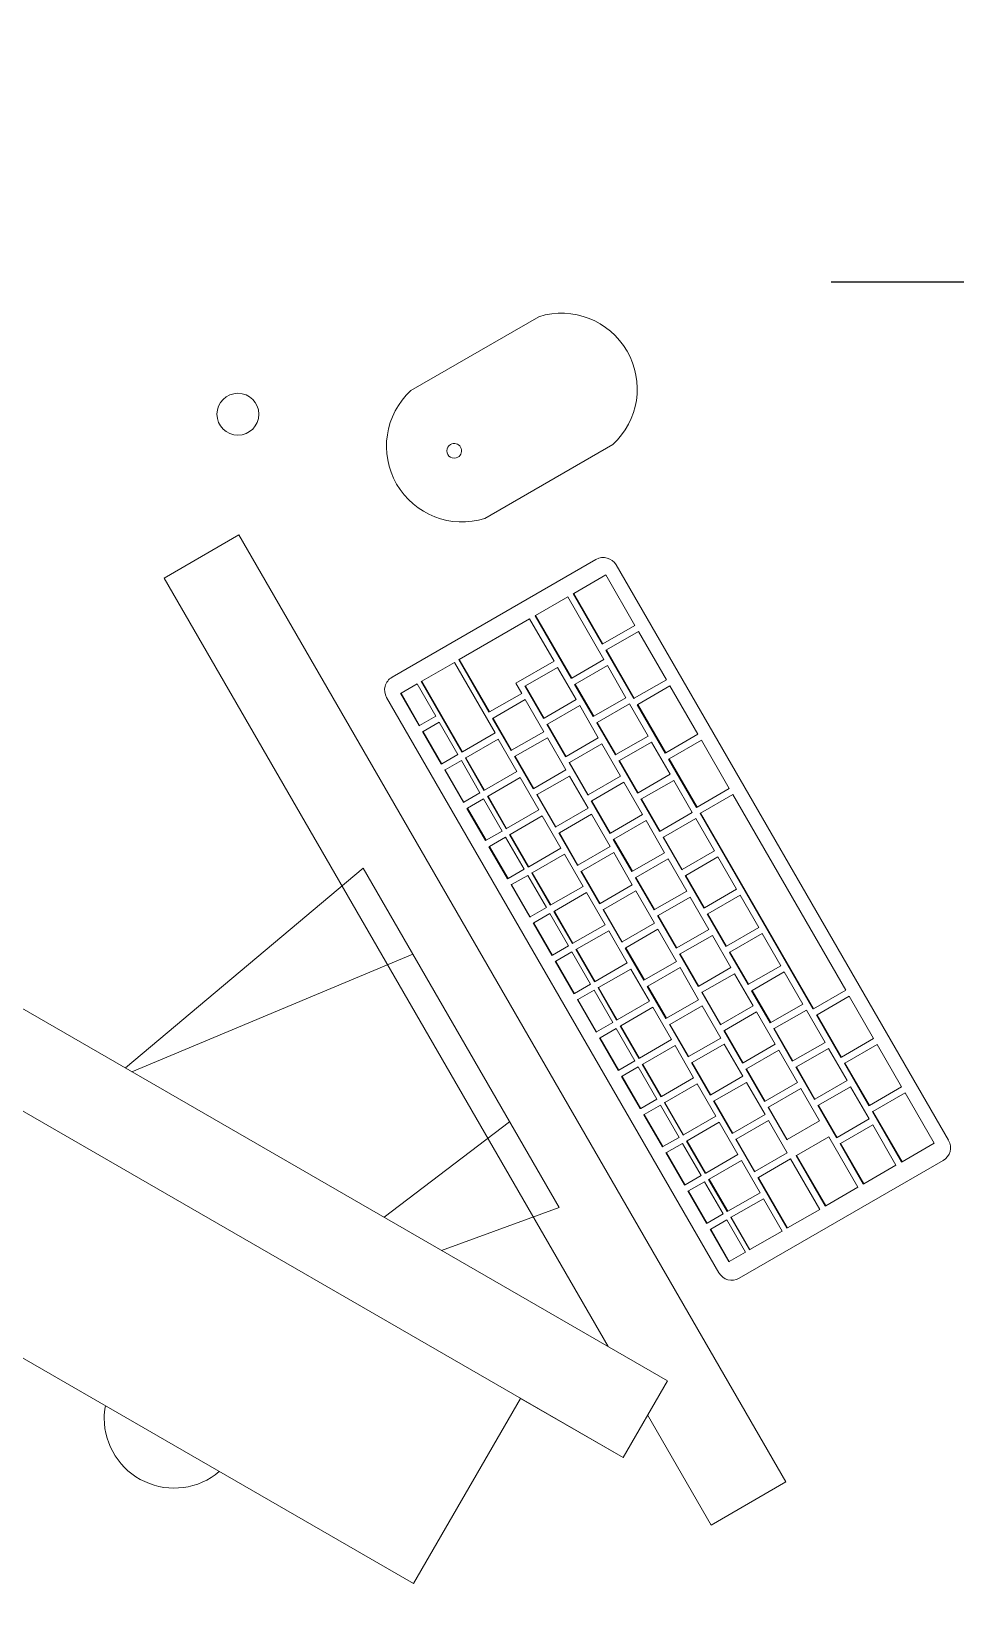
# Model space of a CAD drawing. Header units: millimetres. Extents: x 155920 to 295199, y -4084 to 97293.
# Drawn here: x 176942 to 177339, y 23901 to 24574 of the extents above; entities that cross this region are included whole.
import ezdxf

# ---------------------------------------------------------------- set-up
doc = ezdxf.new("R2010")
doc.units = ezdxf.units.MM
doc.header["$MEASUREMENT"] = 0
for name, color, linetype, lineweight in [('A-GENM', 8, 'CONTINUOUS', 9), ('E-ELEC-EQPM', 8, 'CONTINUOUS', 9), ('I-FURN', 8, 'CONTINUOUS', 9)]:
    doc.layers.add(name, color=color, linetype=linetype, lineweight=lineweight)
doc.layers.add('Social Distancing', color=7, linetype='CONTINUOUS')

msp = doc.modelspace()

# ---------------------------------------------------------------- linework, layer by layer
at = {"layer": 'A-GENM'}
for p, q in [((177160.27, 24451.52), (177105.28, 24419.77)), ((177137.03, 24364.77), (177192.02, 24396.52)), ((177184.79, 24347.16), (177097.18, 24296.58)), ((177336.23, 24097.56), (177193.46, 24344.84)), ((177189.04, 24340.52), (177175.24, 24332.55)), ((177201.54, 24318.86), (177189.04, 24340.52)), ((177172.67, 24331.06), (177158.85, 24323.08)), ((177188.17, 24304.22), (177172.67, 24331.06)), ((177175, 24332.41), (177175.24, 24332.55)), ((177187.5, 24310.76), (177175, 24332.41)), ((177175.24, 24332.55), (177187.74, 24310.89)), ((177156.28, 24321.6), (177126.06, 24304.15)), ((177166.78, 24303.41), (177156.28, 24321.6)), ((177158.61, 24322.94), (177158.85, 24323.08)), ((177174.11, 24296.1), (177158.61, 24322.94)), ((177158.85, 24323.08), (177174.35, 24296.23)), ((177187.74, 24310.89), (177201.54, 24318.86)), ((177203.04, 24316.27), (177189.24, 24308.3)), ((177215.04, 24295.48), (177203.04, 24316.27)), ((177187.5, 24310.76), (177187.74, 24310.89)), ((177189, 24308.16), (177189.24, 24308.3)), ((177201, 24287.37), (177189, 24308.16)), ((177189.24, 24308.3), (177201.24, 24287.51)), ((177123.98, 24302.95), (177109.91, 24294.83)), ((177141.48, 24272.64), (177123.98, 24302.95)), ((177125.83, 24304.02), (177126.06, 24304.15)), ((177138.83, 24281.5), (177125.83, 24304.02)), ((177126.06, 24304.15), (177139.06, 24281.64)), ((177150.39, 24293.95), (177166.78, 24303.41)), ((177174.35, 24296.23), (177188.17, 24304.22)), ((177189.67, 24301.62), (177175.85, 24293.64)), ((177197.67, 24287.76), (177189.67, 24301.62)), ((177109.67, 24294.69), (177109.91, 24294.83)), ((177127.17, 24264.38), (177109.67, 24294.69)), ((177109.91, 24294.83), (177127.41, 24264.52)), ((177168.28, 24300.81), (177154.46, 24292.83)), ((177176.28, 24286.96), (177168.28, 24300.81)), ((177174.11, 24296.1), (177174.35, 24296.23)), ((177201.24, 24287.51), (177215.04, 24295.48)), ((177094.85, 24287.91), (177237.62, 24040.63)), ((177100.81, 24289.57), (177101.05, 24289.71)), ((177108.81, 24275.71), (177100.81, 24289.57)), ((177107.96, 24293.7), (177101.05, 24289.71)), ((177101.05, 24289.71), (177109.05, 24275.85)), ((177115.96, 24279.84), (177107.96, 24293.7)), ((177139.06, 24281.64), (177152.89, 24289.62)), ((177152.89, 24289.62), (177150.39, 24293.95)), ((177154.22, 24292.69), (177154.46, 24292.83)), ((177162.22, 24278.84), (177154.22, 24292.69)), ((177154.46, 24292.83), (177162.46, 24278.98)), ((177175.61, 24293.5), (177175.85, 24293.64)), ((177183.61, 24279.64), (177175.61, 24293.5)), ((177175.85, 24293.64), (177183.85, 24279.78)), ((177183.85, 24279.78), (177197.67, 24287.76)), ((177216.54, 24292.88), (177202.74, 24284.91)), ((177228.54, 24272.1), (177216.54, 24292.88)), ((177138.83, 24281.5), (177139.06, 24281.64)), ((177154.39, 24287.02), (177140.56, 24279.04)), ((177162.39, 24273.16), (177154.39, 24287.02)), ((177162.46, 24278.98), (177176.28, 24286.96)), ((177177.78, 24284.36), (177163.96, 24276.38)), ((177185.78, 24270.5), (177177.78, 24284.36)), ((177199.17, 24285.16), (177185.35, 24277.18)), ((177207.17, 24271.31), (177199.17, 24285.16)), ((177201, 24287.37), (177201.24, 24287.51)), ((177202.5, 24284.78), (177202.74, 24284.91)), ((177214.5, 24263.99), (177202.5, 24284.78)), ((177202.74, 24284.91), (177214.74, 24264.13)), ((177108.81, 24275.71), (177109.05, 24275.85)), ((177109.05, 24275.85), (177115.96, 24279.84)), ((177117.46, 24277.25), (177110.55, 24273.26)), ((177125.46, 24263.39), (177117.46, 24277.25)), ((177140.33, 24278.9), (177140.56, 24279.04)), ((177148.33, 24265.04), (177140.33, 24278.9)), ((177140.56, 24279.04), (177148.56, 24265.18)), ((177162.22, 24278.84), (177162.46, 24278.98)), ((177163.72, 24276.24), (177163.96, 24276.38)), ((177171.72, 24262.38), (177163.72, 24276.24)), ((177163.96, 24276.38), (177171.96, 24262.52)), ((177183.61, 24279.64), (177183.85, 24279.78)), ((177185.11, 24277.04), (177185.35, 24277.18)), ((177193.11, 24263.19), (177185.11, 24277.04)), ((177185.35, 24277.18), (177193.35, 24263.33)), ((177110.31, 24273.12), (177110.55, 24273.26)), ((177118.31, 24259.26), (177110.31, 24273.12)), ((177110.55, 24273.26), (177118.55, 24259.4)), ((177127.41, 24264.52), (177141.48, 24272.64)), ((177142.74, 24269.9), (177128.91, 24261.92)), ((177150.74, 24256.04), (177142.74, 24269.9)), ((177148.56, 24265.18), (177162.39, 24273.16)), ((177163.89, 24270.57), (177150.06, 24262.58)), ((177171.89, 24256.71), (177163.89, 24270.57)), ((177171.96, 24262.52), (177185.78, 24270.5)), ((177187.28, 24267.9), (177173.46, 24259.92)), ((177195.28, 24254.05), (177187.28, 24267.9)), ((177193.35, 24263.33), (177207.17, 24271.31)), ((177208.67, 24268.71), (177194.85, 24260.73)), ((177216.67, 24254.85), (177208.67, 24268.71)), ((177214.74, 24264.13), (177228.54, 24272.1)), ((177230.04, 24269.5), (177216.24, 24261.53)), ((177242.04, 24248.72), (177230.04, 24269.5)), ((177118.55, 24259.4), (177125.46, 24263.39)), ((177126.96, 24260.79), (177120.05, 24256.8)), ((177134.96, 24246.93), (177126.96, 24260.79)), ((177127.17, 24264.38), (177127.41, 24264.52)), ((177128.67, 24261.78), (177128.91, 24261.92)), ((177136.67, 24247.92), (177128.67, 24261.78)), ((177128.91, 24261.92), (177136.91, 24248.06)), ((177148.33, 24265.04), (177148.56, 24265.18)), ((177149.83, 24262.45), (177150.06, 24262.58)), ((177157.83, 24248.59), (177149.83, 24262.45)), ((177150.06, 24262.58), (177158.06, 24248.73)), ((177171.72, 24262.38), (177171.96, 24262.52)), ((177193.11, 24263.19), (177193.35, 24263.33)), ((177194.61, 24260.59), (177194.85, 24260.73)), ((177194.85, 24260.73), (177202.85, 24246.87)), ((177214.5, 24263.99), (177214.74, 24264.13)), ((177216, 24261.39), (177216.24, 24261.53)), ((177228, 24240.61), (177216, 24261.39)), ((177216.24, 24261.53), (177228.24, 24240.75)), ((177118.31, 24259.26), (177118.55, 24259.4)), ((177119.81, 24256.66), (177120.05, 24256.8)), ((177127.81, 24242.81), (177119.81, 24256.66)), ((177120.05, 24256.8), (177128.05, 24242.94)), ((177136.91, 24248.06), (177150.74, 24256.04)), ((177158.06, 24248.73), (177171.89, 24256.71)), ((177173.39, 24254.11), (177159.56, 24246.13)), ((177173.22, 24259.79), (177173.46, 24259.92)), ((177181.22, 24245.93), (177173.22, 24259.79)), ((177181.39, 24240.25), (177173.39, 24254.11)), ((177173.46, 24259.92), (177181.46, 24246.07)), ((177181.46, 24246.07), (177195.28, 24254.05)), ((177202.61, 24246.73), (177194.61, 24260.59)), ((177202.85, 24246.87), (177216.67, 24254.85)), ((177136.67, 24247.92), (177136.91, 24248.06)), ((177152.24, 24253.45), (177138.41, 24245.47)), ((177160.24, 24239.59), (177152.24, 24253.45)), ((177157.83, 24248.59), (177158.06, 24248.73)), ((177196.78, 24251.45), (177182.96, 24243.47)), ((177204.78, 24237.59), (177196.78, 24251.45)), ((177218.17, 24252.25), (177204.35, 24244.27)), ((177226.17, 24238.4), (177218.17, 24252.25)), ((177228.24, 24240.75), (177242.04, 24248.72)), ((177127.81, 24242.81), (177128.05, 24242.94)), ((177128.05, 24242.94), (177134.96, 24246.93)), ((177136.46, 24244.34), (177129.55, 24240.35)), ((177144.46, 24230.48), (177136.46, 24244.34)), ((177138.17, 24245.33), (177138.41, 24245.47)), ((177146.17, 24231.47), (177138.17, 24245.33)), ((177138.41, 24245.47), (177146.41, 24231.61)), ((177159.33, 24245.99), (177159.56, 24246.13)), ((177167.33, 24232.14), (177159.33, 24245.99)), ((177159.56, 24246.13), (177167.56, 24232.27)), ((177181.22, 24245.93), (177181.46, 24246.07)), ((177182.72, 24243.33), (177182.96, 24243.47)), ((177190.72, 24229.48), (177182.72, 24243.33)), ((177182.96, 24243.47), (177190.96, 24229.61)), ((177202.61, 24246.73), (177202.85, 24246.87)), ((177204.11, 24244.14), (177204.35, 24244.27)), ((177212.11, 24230.28), (177204.11, 24244.14)), ((177204.35, 24244.27), (177212.35, 24230.42)), ((177228, 24240.61), (177228.24, 24240.75)), ((177243.54, 24246.12), (177229.74, 24238.15)), ((177292.04, 24162.11), (177243.54, 24246.12)), ((177129.31, 24240.21), (177129.55, 24240.35)), ((177137.31, 24226.35), (177129.31, 24240.21)), ((177129.55, 24240.35), (177137.55, 24226.49)), ((177146.41, 24231.61), (177160.24, 24239.59)), ((177161.74, 24236.99), (177147.91, 24229.01)), ((177169.74, 24223.13), (177161.74, 24236.99)), ((177167.56, 24232.27), (177181.39, 24240.25)), ((177182.89, 24237.66), (177169.06, 24229.68)), ((177190.89, 24223.8), (177182.89, 24237.66)), ((177190.96, 24229.61), (177204.78, 24237.59)), ((177206.28, 24235), (177192.46, 24227.02)), ((177214.28, 24221.14), (177206.28, 24235)), ((177212.35, 24230.42), (177226.17, 24238.4)), ((177227.67, 24235.8), (177213.85, 24227.82)), ((177235.67, 24221.94), (177227.67, 24235.8)), ((177229.5, 24238.01), (177229.74, 24238.15)), ((177278, 24154.01), (177229.5, 24238.01)), ((177229.74, 24238.15), (177278.24, 24154.14)), ((177137.55, 24226.49), (177144.46, 24230.48)), ((177145.96, 24227.88), (177139.05, 24223.89)), ((177153.96, 24214.03), (177145.96, 24227.88)), ((177146.17, 24231.47), (177146.41, 24231.61)), ((177147.67, 24228.87), (177147.91, 24229.01)), ((177155.67, 24215.02), (177147.67, 24228.87)), ((177147.91, 24229.01), (177155.91, 24215.15)), ((177167.33, 24232.14), (177167.56, 24232.27)), ((177168.83, 24229.54), (177169.06, 24229.68)), ((177176.83, 24215.68), (177168.83, 24229.54)), ((177169.06, 24229.68), (177177.06, 24215.82)), ((177190.72, 24229.48), (177190.96, 24229.61)), ((177212.11, 24230.28), (177212.35, 24230.42)), ((177213.61, 24227.68), (177213.85, 24227.82)), ((177221.61, 24213.82), (177213.61, 24227.68)), ((177213.85, 24227.82), (177221.85, 24213.96)), ((177137.31, 24226.35), (177137.55, 24226.49)), ((177138.81, 24223.75), (177139.05, 24223.89)), ((177146.81, 24209.9), (177138.81, 24223.75)), ((177139.05, 24223.89), (177147.05, 24210.04)), ((177155.91, 24215.15), (177169.74, 24223.13)), ((177171.24, 24220.54), (177157.41, 24212.56)), ((177179.24, 24206.68), (177171.24, 24220.54)), ((177177.06, 24215.82), (177190.89, 24223.8)), ((177192.39, 24221.2), (177178.56, 24213.22)), ((177192.22, 24226.88), (177192.46, 24227.02)), ((177200.22, 24213.02), (177192.22, 24226.88)), ((177200.39, 24207.35), (177192.39, 24221.2)), ((177192.46, 24227.02), (177200.46, 24213.16)), ((177200.46, 24213.16), (177214.28, 24221.14)), ((177221.85, 24213.96), (177235.67, 24221.94)), ((177147.05, 24210.04), (177153.96, 24214.03)), ((177155.67, 24215.02), (177155.91, 24215.15)), ((177176.83, 24215.68), (177177.06, 24215.82)), ((177215.78, 24218.54), (177201.96, 24210.56)), ((177223.78, 24204.68), (177215.78, 24218.54)), ((177221.61, 24213.82), (177221.85, 24213.96)), ((177237.17, 24219.34), (177223.35, 24211.36)), ((177245.17, 24205.49), (177237.17, 24219.34)), ((177146.81, 24209.9), (177147.05, 24210.04)), ((177148.31, 24207.3), (177148.55, 24207.44)), ((177156.31, 24193.44), (177148.31, 24207.3)), ((177155.46, 24211.43), (177148.55, 24207.44)), ((177148.55, 24207.44), (177156.55, 24193.58)), ((177163.46, 24197.57), (177155.46, 24211.43)), ((177157.17, 24212.42), (177157.41, 24212.56)), ((177165.17, 24198.56), (177157.17, 24212.42)), ((177157.41, 24212.56), (177165.41, 24198.7)), ((177178.33, 24213.08), (177178.56, 24213.22)), ((177186.33, 24199.23), (177178.33, 24213.08)), ((177178.56, 24213.22), (177186.56, 24199.36)), ((177186.56, 24199.36), (177200.39, 24207.35)), ((177200.22, 24213.02), (177200.46, 24213.16)), ((177201.72, 24210.42), (177201.96, 24210.56)), ((177209.72, 24196.57), (177201.72, 24210.42)), ((177201.96, 24210.56), (177209.96, 24196.7)), ((177223.11, 24211.23), (177223.35, 24211.36)), ((177231.11, 24197.37), (177223.11, 24211.23)), ((177223.35, 24211.36), (177231.35, 24197.51)), ((177165.41, 24198.7), (177179.24, 24206.68)), ((177180.74, 24204.08), (177166.91, 24196.1)), ((177188.74, 24190.23), (177180.74, 24204.08)), ((177201.89, 24204.75), (177188.06, 24196.77)), ((177209.89, 24190.89), (177201.89, 24204.75)), ((177209.96, 24196.7), (177223.78, 24204.68)), ((177225.28, 24202.09), (177211.46, 24194.11)), ((177233.28, 24188.23), (177225.28, 24202.09)), ((177231.35, 24197.51), (177245.17, 24205.49)), ((177246.67, 24202.89), (177232.85, 24194.91)), ((177254.67, 24189.03), (177246.67, 24202.89)), ((177156.31, 24193.44), (177156.55, 24193.58)), ((177156.55, 24193.58), (177163.46, 24197.57)), ((177164.96, 24194.97), (177158.05, 24190.98)), ((177172.96, 24181.12), (177164.96, 24194.97)), ((177165.17, 24198.56), (177165.41, 24198.7)), ((177166.67, 24195.96), (177166.91, 24196.1)), ((177174.67, 24182.11), (177166.67, 24195.96)), ((177166.91, 24196.1), (177174.91, 24182.25)), ((177186.33, 24199.23), (177186.56, 24199.36)), ((177187.83, 24196.63), (177188.06, 24196.77)), ((177195.83, 24182.77), (177187.83, 24196.63)), ((177188.06, 24196.77), (177196.06, 24182.91)), ((177209.72, 24196.57), (177209.96, 24196.7)), ((177211.22, 24193.97), (177211.46, 24194.11)), ((177219.22, 24180.11), (177211.22, 24193.97)), ((177211.46, 24194.11), (177219.46, 24180.25)), ((177231.11, 24197.37), (177231.35, 24197.51)), ((177232.61, 24194.77), (177232.85, 24194.91)), ((177240.61, 24180.92), (177232.61, 24194.77)), ((177232.85, 24194.91), (177240.85, 24181.05)), ((177157.81, 24190.84), (177158.05, 24190.98)), ((177165.81, 24176.99), (177157.81, 24190.84)), ((177158.05, 24190.98), (177166.05, 24177.13)), ((177174.91, 24182.25), (177188.74, 24190.23)), ((177190.24, 24187.63), (177176.41, 24179.65)), ((177198.24, 24173.77), (177190.24, 24187.63)), ((177196.06, 24182.91), (177209.89, 24190.89)), ((177211.39, 24188.29), (177197.56, 24180.31)), ((177219.39, 24174.44), (177211.39, 24188.29)), ((177219.46, 24180.25), (177233.28, 24188.23)), ((177240.85, 24181.05), (177254.67, 24189.03)), ((177166.05, 24177.13), (177172.96, 24181.12)), ((177174.67, 24182.11), (177174.91, 24182.25)), ((177195.83, 24182.77), (177196.06, 24182.91)), ((177197.33, 24180.17), (177197.56, 24180.31)), ((177205.33, 24166.32), (177197.33, 24180.17)), ((177197.56, 24180.31), (177205.56, 24166.46)), ((177219.22, 24180.11), (177219.46, 24180.25)), ((177234.78, 24185.63), (177220.96, 24177.65)), ((177242.78, 24171.78), (177234.78, 24185.63)), ((177240.61, 24180.92), (177240.85, 24181.05)), ((177256.17, 24186.44), (177242.35, 24178.46)), ((177264.17, 24172.58), (177256.17, 24186.44)), ((177165.81, 24176.99), (177166.05, 24177.13)), ((177167.31, 24174.39), (177167.55, 24174.53)), ((177175.31, 24160.53), (177167.31, 24174.39)), ((177174.46, 24178.52), (177167.55, 24174.53)), ((177167.55, 24174.53), (177175.55, 24160.67)), ((177182.46, 24164.66), (177174.46, 24178.52)), ((177176.17, 24179.51), (177176.41, 24179.65)), ((177184.17, 24165.65), (177176.17, 24179.51)), ((177176.41, 24179.65), (177184.41, 24165.79)), ((177184.41, 24165.79), (177198.24, 24173.77)), ((177205.56, 24166.46), (177219.39, 24174.44)), ((177220.72, 24177.51), (177220.96, 24177.65)), ((177228.72, 24163.66), (177220.72, 24177.51)), ((177220.96, 24177.65), (177228.96, 24163.8)), ((177242.11, 24178.32), (177242.35, 24178.46)), ((177250.11, 24164.46), (177242.11, 24178.32)), ((177242.35, 24178.46), (177250.35, 24164.6)), ((177199.74, 24171.17), (177185.91, 24163.19)), ((177207.74, 24157.32), (177199.74, 24171.17)), ((177205.33, 24166.32), (177205.56, 24166.46)), ((177220.89, 24171.84), (177207.06, 24163.86)), ((177228.89, 24157.98), (177220.89, 24171.84)), ((177228.96, 24163.8), (177242.78, 24171.78)), ((177244.28, 24169.18), (177230.46, 24161.2)), ((177252.28, 24155.32), (177244.28, 24169.18)), ((177250.35, 24164.6), (177264.17, 24172.58)), ((177265.67, 24169.98), (177251.85, 24162)), ((177273.67, 24156.13), (177265.67, 24169.98)), ((177175.31, 24160.53), (177175.55, 24160.67)), ((177175.55, 24160.67), (177182.46, 24164.66)), ((177183.96, 24162.06), (177177.05, 24158.07)), ((177191.96, 24148.21), (177183.96, 24162.06)), ((177184.17, 24165.65), (177184.41, 24165.79)), ((177185.67, 24163.05), (177185.91, 24163.19)), ((177193.67, 24149.2), (177185.67, 24163.05)), ((177185.91, 24163.19), (177193.91, 24149.34)), ((177206.83, 24163.72), (177207.06, 24163.86)), ((177214.83, 24149.86), (177206.83, 24163.72)), ((177207.06, 24163.86), (177215.06, 24150)), ((177228.72, 24163.66), (177228.96, 24163.8)), ((177230.22, 24161.06), (177230.46, 24161.2)), ((177238.22, 24147.2), (177230.22, 24161.06)), ((177230.46, 24161.2), (177238.46, 24147.34)), ((177250.11, 24164.46), (177250.35, 24164.6)), ((177251.61, 24161.86), (177251.85, 24162)), ((177259.61, 24148.01), (177251.61, 24161.86)), ((177251.85, 24162), (177259.85, 24148.14)), ((177278.24, 24154.14), (177292.04, 24162.11)), ((177176.81, 24157.94), (177177.05, 24158.07)), ((177184.81, 24144.08), (177176.81, 24157.94)), ((177177.05, 24158.07), (177185.05, 24144.22)), ((177193.91, 24149.34), (177207.74, 24157.32)), ((177209.24, 24154.72), (177195.41, 24146.74)), ((177217.24, 24140.86), (177209.24, 24154.72)), ((177215.06, 24150), (177228.89, 24157.98)), ((177230.39, 24155.38), (177216.56, 24147.4)), ((177238.39, 24141.53), (177230.39, 24155.38)), ((177238.46, 24147.34), (177252.28, 24155.32)), ((177259.85, 24148.14), (177273.67, 24156.13)), ((177275.17, 24153.53), (177261.35, 24145.55)), ((177283.17, 24139.67), (177275.17, 24153.53)), ((177278, 24154.01), (177278.24, 24154.14)), ((177293.54, 24159.52), (177279.74, 24151.55)), ((177304.04, 24141.33), (177293.54, 24159.52)), ((177185.05, 24144.22), (177191.96, 24148.21)), ((177193.67, 24149.2), (177193.91, 24149.34)), ((177195.17, 24146.6), (177195.41, 24146.74)), ((177203.17, 24132.74), (177195.17, 24146.6)), ((177195.41, 24146.74), (177203.41, 24132.88)), ((177214.83, 24149.86), (177215.06, 24150)), ((177216.33, 24147.27), (177216.56, 24147.4)), ((177224.33, 24133.41), (177216.33, 24147.27)), ((177216.56, 24147.4), (177224.56, 24133.55)), ((177238.22, 24147.2), (177238.46, 24147.34)), ((177253.78, 24152.72), (177239.96, 24144.74)), ((177261.78, 24138.87), (177253.78, 24152.72)), ((177259.61, 24148.01), (177259.85, 24148.14)), ((177279.5, 24151.41), (177279.74, 24151.55)), ((177290, 24133.22), (177279.5, 24151.41)), ((177279.74, 24151.55), (177290.24, 24133.36)), ((177184.81, 24144.08), (177185.05, 24144.22)), ((177186.31, 24141.48), (177186.55, 24141.62)), ((177194.31, 24127.62), (177186.31, 24141.48)), ((177193.46, 24145.61), (177186.55, 24141.62)), ((177186.55, 24141.62), (177194.55, 24127.76)), ((177201.46, 24131.75), (177193.46, 24145.61)), ((177203.41, 24132.88), (177217.24, 24140.86)), ((177224.56, 24133.55), (177238.39, 24141.53)), ((177239.72, 24144.6), (177239.96, 24144.74)), ((177247.72, 24130.75), (177239.72, 24144.6)), ((177239.96, 24144.74), (177247.96, 24130.89)), ((177261.11, 24145.41), (177261.35, 24145.55)), ((177269.11, 24131.55), (177261.11, 24145.41)), ((177261.35, 24145.55), (177269.35, 24131.69)), ((177269.35, 24131.69), (177283.17, 24139.67)), ((177290.24, 24133.36), (177304.04, 24141.33)), ((177203.17, 24132.74), (177203.41, 24132.88)), ((177218.74, 24138.26), (177204.91, 24130.28)), ((177226.74, 24124.41), (177218.74, 24138.26)), ((177224.33, 24133.41), (177224.56, 24133.55)), ((177239.89, 24138.93), (177226.06, 24130.95)), ((177247.89, 24125.07), (177239.89, 24138.93)), ((177247.96, 24130.89), (177261.78, 24138.87)), ((177263.28, 24136.27), (177249.46, 24128.29)), ((177271.28, 24122.41), (177263.28, 24136.27)), ((177284.67, 24137.07), (177270.85, 24129.09)), ((177292.67, 24123.22), (177284.67, 24137.07)), ((177290, 24133.22), (177290.24, 24133.36)), ((177305.54, 24138.73), (177291.74, 24130.76)), ((177316.04, 24120.54), (177305.54, 24138.73)), ((177194.31, 24127.62), (177194.55, 24127.76)), ((177194.55, 24127.76), (177201.46, 24131.75)), ((177202.96, 24129.16), (177196.05, 24125.16)), ((177210.96, 24115.3), (177202.96, 24129.16)), ((177204.67, 24130.15), (177204.91, 24130.28)), ((177212.67, 24116.29), (177204.67, 24130.15)), ((177204.91, 24130.28), (177212.91, 24116.43)), ((177225.83, 24130.81), (177226.06, 24130.95)), ((177233.83, 24116.95), (177225.83, 24130.81)), ((177226.06, 24130.95), (177234.06, 24117.09)), ((177247.72, 24130.75), (177247.96, 24130.89)), ((177249.22, 24128.15), (177249.46, 24128.29)), ((177257.22, 24114.29), (177249.22, 24128.15)), ((177249.46, 24128.29), (177257.46, 24114.43)), ((177269.11, 24131.55), (177269.35, 24131.69)), ((177270.61, 24128.95), (177270.85, 24129.09)), ((177278.61, 24115.1), (177270.61, 24128.95)), ((177270.85, 24129.09), (177278.85, 24115.24)), ((177291.5, 24130.62), (177291.74, 24130.76)), ((177302, 24112.44), (177291.5, 24130.62)), ((177291.74, 24130.76), (177302.24, 24112.58)), ((177195.81, 24125.03), (177196.05, 24125.16)), ((177203.81, 24111.17), (177195.81, 24125.03)), ((177196.05, 24125.16), (177204.05, 24111.31)), ((177212.91, 24116.43), (177226.74, 24124.41)), ((177228.24, 24121.81), (177214.41, 24113.83)), ((177236.24, 24107.95), (177228.24, 24121.81)), ((177234.06, 24117.09), (177247.89, 24125.07)), ((177249.39, 24122.47), (177235.56, 24114.49)), ((177257.39, 24108.62), (177249.39, 24122.47)), ((177257.46, 24114.43), (177271.28, 24122.41)), ((177272.78, 24119.81), (177258.96, 24111.83)), ((177280.78, 24105.96), (177272.78, 24119.81)), ((177278.85, 24115.24), (177292.67, 24123.22)), ((177294.17, 24120.62), (177280.35, 24112.64)), ((177302.17, 24106.76), (177294.17, 24120.62)), ((177302.24, 24112.58), (177316.04, 24120.54)), ((177204.05, 24111.31), (177210.96, 24115.3)), ((177212.46, 24112.7), (177205.55, 24108.71)), ((177220.46, 24098.84), (177212.46, 24112.7)), ((177212.67, 24116.29), (177212.91, 24116.43)), ((177214.17, 24113.69), (177214.41, 24113.83)), ((177222.17, 24099.83), (177214.17, 24113.69)), ((177214.41, 24113.83), (177222.41, 24099.97)), ((177233.83, 24116.95), (177234.06, 24117.09)), ((177235.33, 24114.36), (177235.56, 24114.49)), ((177243.33, 24100.5), (177235.33, 24114.36)), ((177235.56, 24114.49), (177243.56, 24100.64)), ((177257.22, 24114.29), (177257.46, 24114.43)), ((177278.61, 24115.1), (177278.85, 24115.24)), ((177280.11, 24112.5), (177280.35, 24112.64)), ((177280.35, 24112.64), (177288.35, 24098.78)), ((177302, 24112.44), (177302.24, 24112.58)), ((177317.54, 24117.95), (177303.74, 24109.98)), ((177330.04, 24096.3), (177317.54, 24117.95)), ((177203.81, 24111.17), (177204.05, 24111.31)), ((177205.31, 24108.57), (177205.55, 24108.71)), ((177213.31, 24094.72), (177205.31, 24108.57)), ((177205.55, 24108.71), (177213.55, 24094.85)), ((177222.41, 24099.97), (177236.24, 24107.95)), ((177243.56, 24100.64), (177257.39, 24108.62)), ((177258.89, 24106.02), (177245.06, 24098.04)), ((177258.72, 24111.7), (177258.96, 24111.83)), ((177266.72, 24097.84), (177258.72, 24111.7)), ((177266.89, 24092.16), (177258.89, 24106.02)), ((177258.96, 24111.83), (177266.96, 24097.98)), ((177266.96, 24097.98), (177280.78, 24105.96)), ((177288.11, 24098.64), (177280.11, 24112.5)), ((177288.35, 24098.78), (177302.17, 24106.76)), ((177303.5, 24109.84), (177303.74, 24109.98)), ((177316, 24088.19), (177303.5, 24109.84)), ((177303.74, 24109.98), (177316.24, 24088.33)), ((177222.17, 24099.83), (177222.41, 24099.97)), ((177237.74, 24105.36), (177223.91, 24097.37)), ((177245.74, 24091.5), (177237.74, 24105.36)), ((177243.33, 24100.5), (177243.56, 24100.64)), ((177303.65, 24104.15), (177289.85, 24096.18)), ((177313.65, 24086.83), (177303.65, 24104.15)), ((177213.31, 24094.72), (177213.55, 24094.85)), ((177213.55, 24094.85), (177220.46, 24098.84)), ((177221.96, 24096.25), (177215.05, 24092.26)), ((177229.96, 24082.39), (177221.96, 24096.25)), ((177223.67, 24097.24), (177223.91, 24097.37)), ((177231.67, 24083.38), (177223.67, 24097.24)), ((177223.91, 24097.37), (177231.91, 24083.52)), ((177244.83, 24097.9), (177245.06, 24098.04)), ((177252.83, 24084.05), (177244.83, 24097.9)), ((177245.06, 24098.04), (177253.06, 24084.18)), ((177266.72, 24097.84), (177266.96, 24097.98)), ((177284.76, 24099.02), (177270.96, 24091.05)), ((177297.26, 24077.37), (177284.76, 24099.02)), ((177288.11, 24098.64), (177288.35, 24098.78)), ((177289.61, 24096.04), (177289.85, 24096.18)), ((177299.61, 24078.72), (177289.61, 24096.04)), ((177289.85, 24096.18), (177299.85, 24078.86)), ((177316.24, 24088.33), (177330.04, 24096.3)), ((177214.81, 24092.12), (177215.05, 24092.26)), ((177222.81, 24078.26), (177214.81, 24092.12)), ((177215.05, 24092.26), (177223.05, 24078.4)), ((177231.91, 24083.52), (177245.74, 24091.5)), ((177247.24, 24088.9), (177233.41, 24080.92)), ((177246.3, 24038.3), (177333.91, 24088.88)), ((177255.24, 24075.04), (177247.24, 24088.9)), ((177253.06, 24084.18), (177266.89, 24092.16)), ((177268.37, 24089.56), (177254.56, 24081.59)), ((177280.87, 24067.9), (177268.37, 24089.56)), ((177270.72, 24090.91), (177270.96, 24091.05)), ((177283.22, 24069.26), (177270.72, 24090.91)), ((177270.96, 24091.05), (177283.46, 24069.4)), ((177299.85, 24078.86), (177313.65, 24086.83)), ((177316, 24088.19), (177316.24, 24088.33)), ((177223.05, 24078.4), (177229.96, 24082.39)), ((177231.46, 24079.79), (177224.55, 24075.8)), ((177239.46, 24065.94), (177231.46, 24079.79)), ((177231.67, 24083.38), (177231.91, 24083.52)), ((177233.17, 24080.78), (177233.41, 24080.92)), ((177241.17, 24066.93), (177233.17, 24080.78)), ((177233.41, 24080.92), (177241.41, 24067.06)), ((177252.83, 24084.05), (177253.06, 24084.18)), ((177254.33, 24081.45), (177254.56, 24081.59)), ((177266.83, 24059.8), (177254.33, 24081.45)), ((177254.56, 24081.59), (177267.06, 24059.93)), ((177299.61, 24078.72), (177299.85, 24078.86)), ((177222.81, 24078.26), (177223.05, 24078.4)), ((177224.31, 24075.66), (177224.55, 24075.8)), ((177232.31, 24061.81), (177224.31, 24075.66)), ((177224.55, 24075.8), (177232.55, 24061.94)), ((177241.41, 24067.06), (177255.24, 24075.04)), ((177256.74, 24072.45), (177242.91, 24064.47)), ((177264.74, 24058.59), (177256.74, 24072.45)), ((177283.46, 24069.4), (177297.26, 24077.37)), ((177232.55, 24061.94), (177239.46, 24065.94)), ((177241.17, 24066.93), (177241.41, 24067.06)), ((177267.06, 24059.93), (177280.87, 24067.9)), ((177283.22, 24069.26), (177283.46, 24069.4)), ((177232.31, 24061.81), (177232.55, 24061.94)), ((177233.81, 24059.21), (177234.05, 24059.35)), ((177241.81, 24045.35), (177233.81, 24059.21)), ((177240.96, 24063.34), (177234.05, 24059.35)), ((177234.05, 24059.35), (177242.05, 24045.49)), ((177248.96, 24049.48), (177240.96, 24063.34)), ((177242.67, 24064.33), (177242.91, 24064.47)), ((177250.67, 24050.47), (177242.67, 24064.33)), ((177242.91, 24064.47), (177250.91, 24050.61)), ((177266.83, 24059.8), (177267.06, 24059.93)), ((177250.91, 24050.61), (177264.74, 24058.59)), ((177241.81, 24045.35), (177242.05, 24045.49)), ((177242.05, 24045.49), (177248.96, 24049.48)), ((177250.67, 24050.47), (177250.91, 24050.61))]:
    msp.add_line(p, q, dxfattribs=at)
for centre, radius, start, end in [((177169.96, 24420.45), 32.54, 312.68038, 107.31962), ((177127.34, 24395.84), 32.54, 132.68038, 287.31962), ((177123.88, 24393.85), 3.16, 120, 300), ((177123.88, 24393.85), 3.16, 300, 120), ((177187.96, 24341.66), 6.35, 30, 120), ((177100.35, 24291.08), 6.35, 120, 210), ((177330.73, 24094.38), 6.35, 300, 30), ((177243.12, 24043.8), 6.35, 210, 300)]:
    msp.add_arc(centre, radius, start, end, dxfattribs=at)
at = {"layer": 'E-ELEC-EQPM'}
for p, q in [((176522.64, 24394.24), (177215.46, 23994.24)), ((176522.64, 24394.24), (177215.46, 23994.24)), ((177196.41, 23961.24), (176503.59, 24361.24)), ((177106.47, 23907.06), (176501.63, 24256.26)), ((177106.47, 23907.06), (176501.63, 24256.26)), ((177215.46, 23994.24), (177196.41, 23961.24)), ((177215.46, 23994.24), (177196.41, 23961.24)), ((177152.42, 23986.64), (177106.47, 23907.06)), ((177152.42, 23986.64), (177106.47, 23907.06)), ((177196.41, 23961.24), (177152.42, 23986.64))]:
    msp.add_line(p, q, dxfattribs=at)
at = {"layer": 'I-FURN'}
for p, q in [((176999.33, 24339.2), (177031.44, 24357.74)), ((177266.39, 23950.79), (177031.44, 24357.74)), ((176999.33, 24339.2), (177190, 24008.94)), ((176982.65, 24128.65), (177084.84, 24214.45)), ((177084.84, 24214.45), (177169, 24068.68)), ((177106.14, 24177.57), (176985.43, 24127.04)), ((177147.7, 24105.57), (177093.77, 24064.5)), ((177169, 24068.68), (177118.41, 24050.27)), ((177206.97, 23979.54), (177234.28, 23932.25)), ((177234.28, 23932.25), (177266.39, 23950.79))]:
    msp.add_line(p, q, dxfattribs=at)
for centre, radius, start, end in [((177030.98, 24409.61), 9, 0, 180), ((177030.98, 24409.61), 9, 180, 0), ((177003.57, 23978.1), 30, 169.79296, 180), ((177003.57, 23978.1), 30, 180, 310.20704)]:
    msp.add_arc(centre, radius, start, end, dxfattribs=at)
at = {"layer": 'Social Distancing'}
msp.add_line((177285.83, 24466.44), (178085.83, 24466.44), dxfattribs=at)
msp.add_circle((177685.83, 24466.44), 1000, dxfattribs=at)

doc.saveas('drawing.dxf')
